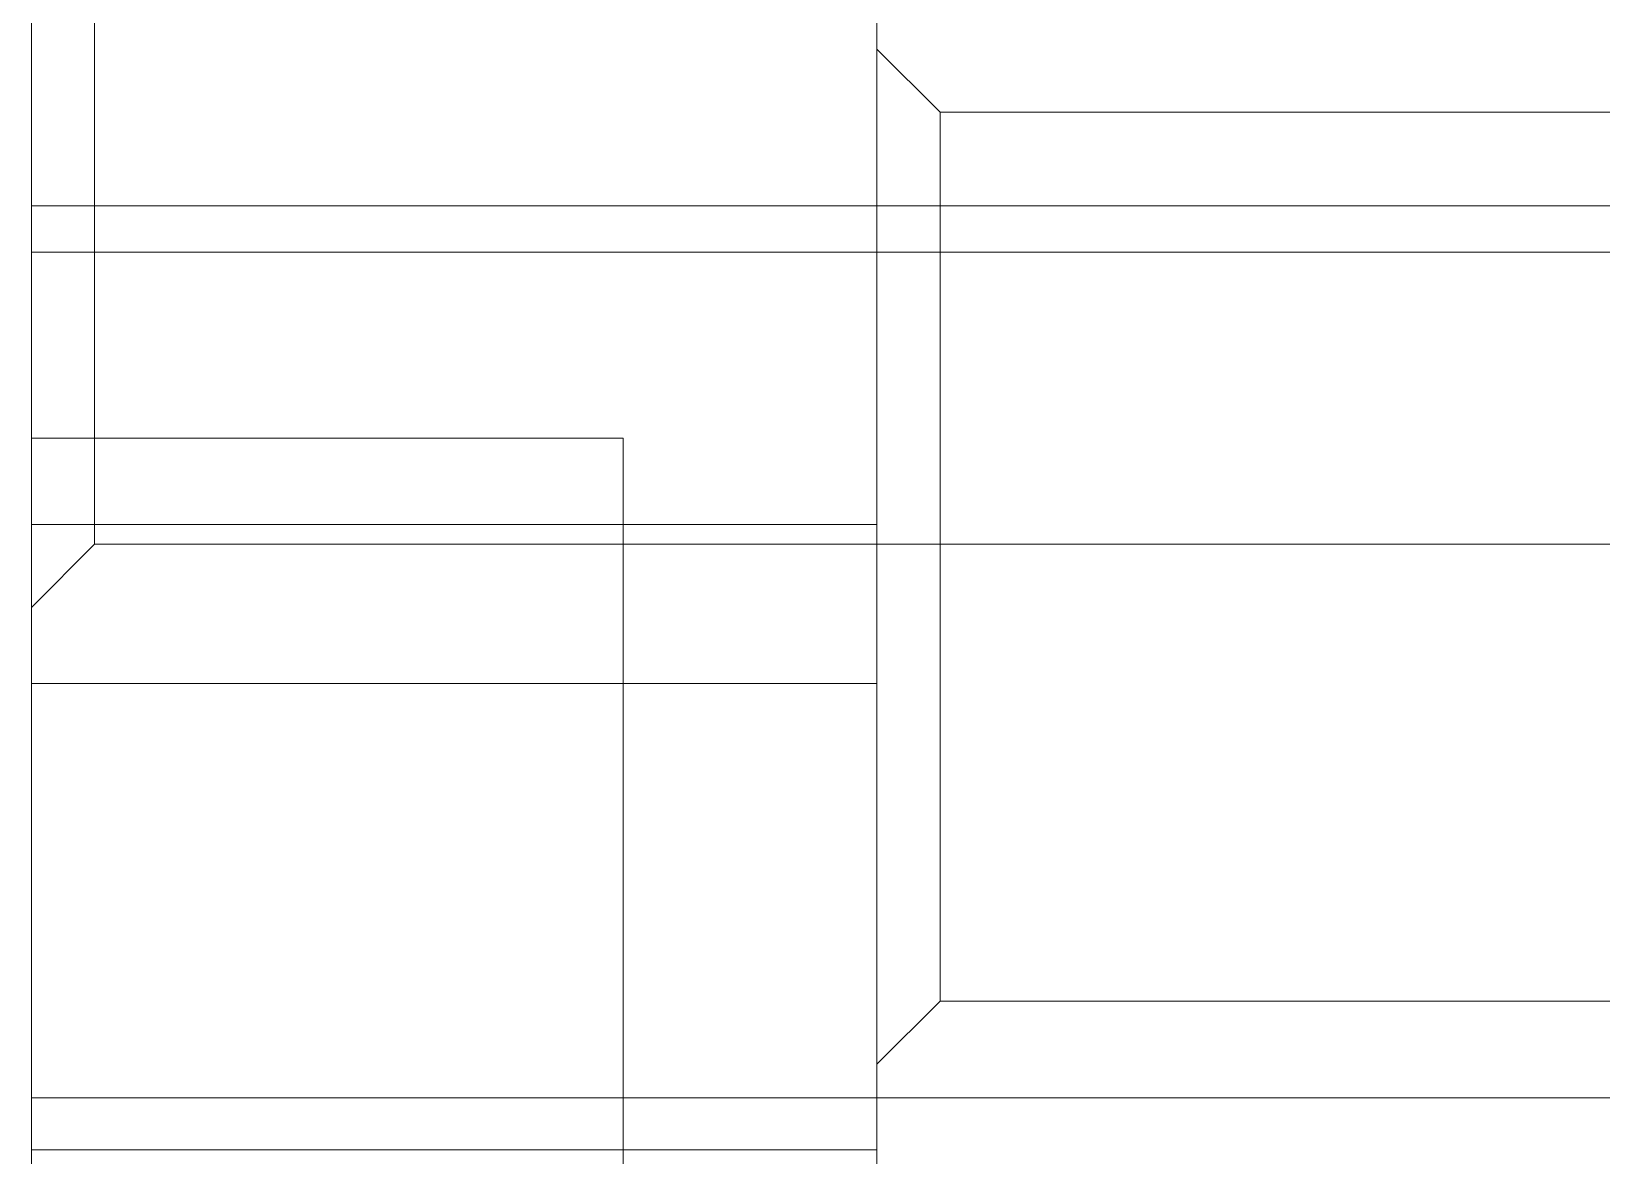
# Model space of a CAD drawing. Header units: millimetres. Extents: x 9328 to 11863, y 28633 to 29971.
# Drawn here: x 11179.44 to 11198.02, y 29297.42 to 29310.71 of the extents above; entities that cross this region are included whole.
import ezdxf

# ---------------------------------------------------------------- set-up
doc = ezdxf.new("R2010")
doc.units = ezdxf.units.MM
doc.linetypes.add('DASHED', pattern=[0])
doc.layers.add('LP', color=7, linetype='Continuous', true_color=0xffffff)

msp = doc.modelspace()

# ---------------------------------------------------------------- linework, layer by layer
at = {"layer": 'LP', "color": 135, "linetype": 'Continuous', "lineweight": 18}
msp.add_line((11179.444, 29592), (11179.444, 29158), dxfattribs=at)
at = {"layer": 'LP', "color": 2, "linetype": 'DASHED', "lineweight": 13, "ltscale": 1.77206}
msp.add_line((11189.444, 29231.512), (11189.444, 29317.488), dxfattribs=at)
at = {"layer": 'LP', "color": 5, "linetype": 'DASHED', "lineweight": 13, "ltscale": 1.77206}
for p, q in [((11180.191, 29309.9), (11180.191, 29315.153)), ((11190.191, 29309.753), (11189.444, 29310.5)), ((11180.191, 29304.647), (11180.191, 29309.9)), ((11230.024, 29309.753), (11190.191, 29309.753)), ((11190.191, 29299.247), (11190.191, 29309.753)), ((11179.444, 29308.647), (11209.444, 29308.647)), ((11179.444, 29303.9), (11180.191, 29304.647)), ((11180.191, 29304.647), (11209.444, 29304.647)), ((11189.444, 29298.5), (11190.191, 29299.247)), ((11190.191, 29299.247), (11230.024, 29299.247))]:
    msp.add_line(p, q, dxfattribs=at)
at = {"layer": 'LP', "color": 31, "linetype": 'DASHED', "lineweight": 13, "ltscale": 1.77206}
for p, q in [((11204.444, 29308.101), (11179.444, 29308.101)), ((11186.444, 29305.901), (11179.444, 29305.901)), ((11186.444, 29289.9), (11186.444, 29305.901)), ((11189.444, 29304.879), (11179.444, 29304.879)), ((11179.444, 29303), (11189.444, 29303)), ((11204.444, 29298.101), (11179.444, 29298.101)), ((11189.444, 29297.488), (11179.444, 29297.488))]:
    msp.add_line(p, q, dxfattribs=at)

doc.saveas('drawing.dxf')
